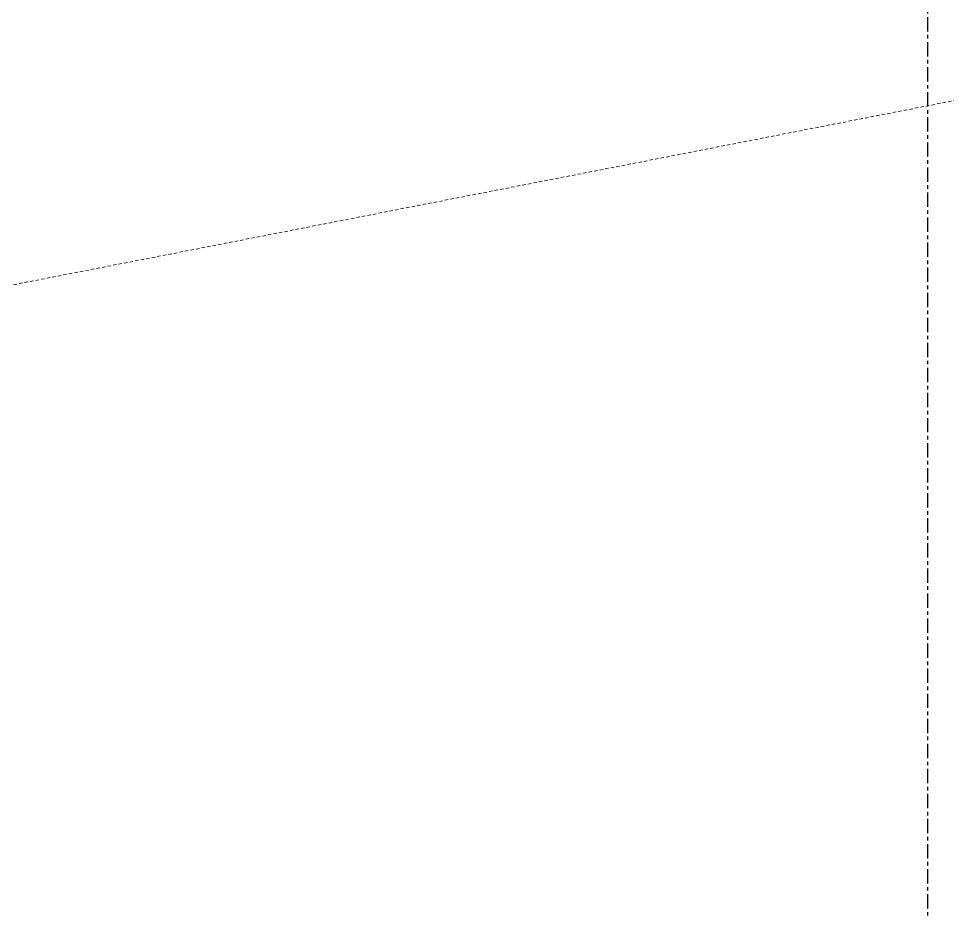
# Model space of a CAD drawing. Header units: millimetres. Extents: x -677815 to 406757, y -145898 to 39000.
# Drawn here: x 114277 to 120871, y 7771 to 14113 of the extents above; entities that cross this region are included whole.
import ezdxf

# ---------------------------------------------------------------- set-up
doc = ezdxf.new("R2010")
doc.units = ezdxf.units.MM
doc.header["$LTSCALE"] = 8
doc.linetypes.add('Xref building Toll$0$_SBA Dash - Loose', pattern=[5, 3, -2])
doc.linetypes.add('Xref building Toll$0$Grid Line', pattern=[22.225, 12.7, -3.175, 3.175, -3.175])
doc.layers.add('Xref building Toll$0$A-DETL', color=8, linetype='Continuous', lineweight=9)
doc.layers.add('Xref building Toll$0$S-GRID', color=8, linetype='Continuous')

# ---------------------------------------------------------------- blocks, each defined once
blk = doc.blocks.new('Xref building Toll$0$Toll Grids')
at = {"layer": 'Xref building Toll$0$S-GRID', "linetype": 'Xref building Toll$0$Grid Line'}
blk.add_line((120731, -125373.3), (120731, 36031.5), dxfattribs=at)
blk = doc.blocks.new('Xref building Toll$0$building block 28092016')
at = {"layer": 'Xref building Toll$0$A-DETL', "linetype": 'Xref building Toll$0$_SBA Dash - Loose'}
blk.add_line((876541.6, -651499.5), (774298.6, -671499.5), dxfattribs=at)
blk = doc.blocks.new('Xref building Toll')
for name, p in [('Xref building Toll$0$Toll Grids', (0, 0)), ('Xref building Toll$0$building block 28092016', (-722549.6, 671499.5))]:
    blk.add_blockref(name, p)

msp = doc.modelspace()

# ---------------------------------------------------------------- block references
msp.add_blockref('Xref building Toll', (0, 0))

doc.saveas('drawing.dxf')
